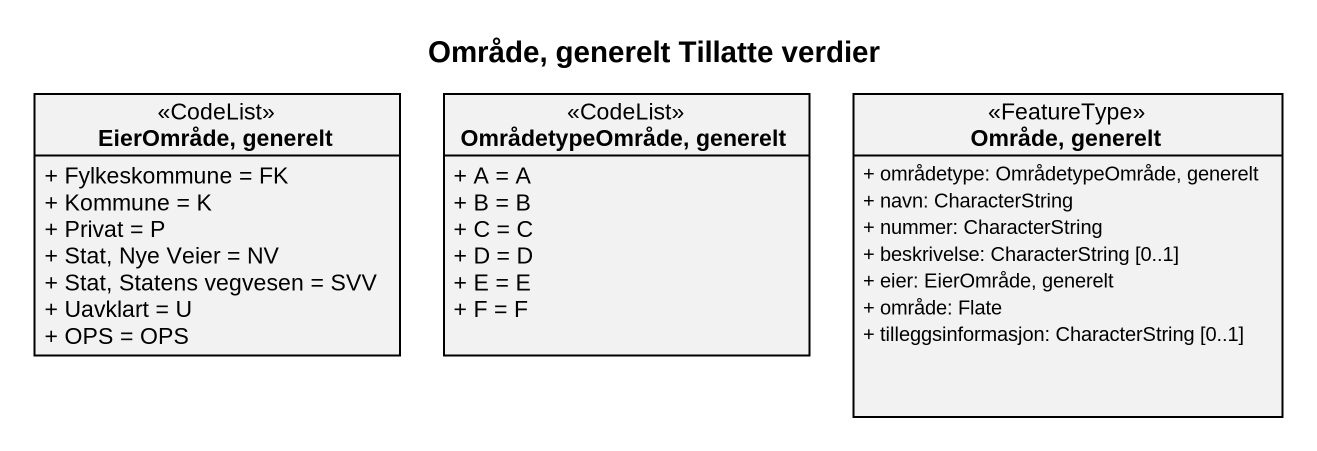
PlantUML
@startuml
title Område, generelt Tillatte verdier
hide circle
hide empty members
skinparam classAttributeIconSize 0
class "EierOmråde, generelt" as EierOmråde_generelt <<CodeList>> {
  + Fylkeskommune = FK
  + Kommune = K
  + Privat = P
  + Stat, Nye Veier = NV
  + Stat, Statens vegvesen = SVV
  + Uavklart = U
  + OPS = OPS
}
class "OmrådetypeOmråde, generelt" as OmrådetypeOmråde_generelt <<CodeList>> {
  + A = A
  + B = B
  + C = C
  + D = D
  + E = E
  + F = F
}
class "Område, generelt" as Område_generelt <<FeatureType>> {
  + områdetype: OmrådetypeOmråde, generelt
  + navn: CharacterString
  + nummer: CharacterString
  + beskrivelse: CharacterString [0..1]
  + eier: EierOmråde, generelt
  + område: Flate
  + tilleggsinformasjon: CharacterString [0..1]
}
@enduml
